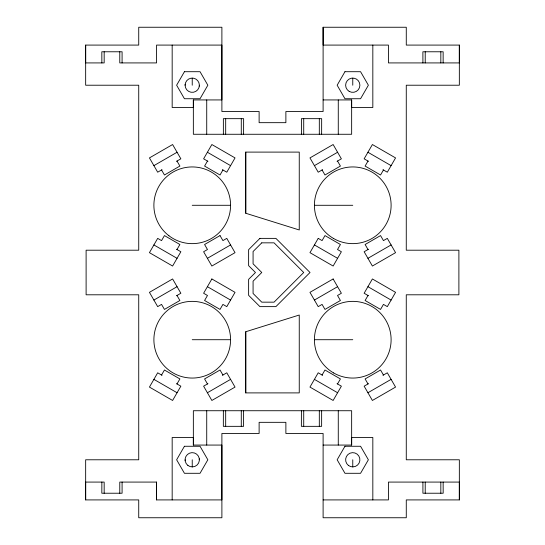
<?xml version="1.0" encoding="UTF-8"?>
<svg xmlns="http://www.w3.org/2000/svg" width="545" height="545" viewBox="0 0 545 545"><rect width="100%" height="100%" fill="white"/><g stroke="black" fill="none" stroke-linecap="round" stroke-linejoin="round"><path stroke-width="0.82" d="M323.11 499.915L388.435 499.915L388.435 482.08L459.34 482.08L459.34 499.915L406.277 499.915L406.277 517.75L323.11 517.75L323.11 433.473L285.88 433.473L285.88 422.327L259.12 422.327L259.12 433.473L221.89 433.473L221.89 517.75L138.73 517.75L138.73 499.915L85.66 499.915L85.66 482.08L104.17 482.08L104.17 493.225M323.11 27.25L323.11 45.085L388.435 45.085L388.435 62.92L459.34 62.92L459.34 45.085L406.277 45.085L406.277 27.25L323.11 27.25L323.11 111.527L285.88 111.527L285.88 122.673L259.12 122.673L259.12 111.527L221.89 111.527L221.89 27.25L138.73 27.25L138.73 45.085L85.66 45.085L85.66 85.218L138.73 85.218L138.73 250.203L86.11 250.203L86.11 294.797L138.73 294.797L138.73 459.782L85.66 459.782L85.66 499.915M172.172 499.915L172.172 437.485L193.352 437.485L193.352 445.067L221.89 445.067L221.89 499.915L156.565 499.915L156.565 482.08L119.777 482.08L119.777 493.225M193.352 445.067L193.352 410.732L351.648 410.732L351.648 445.067L323.11 445.067M119.777 51.775L119.777 62.92L156.565 62.92L156.565 45.085L221.89 45.085L221.89 99.933L193.352 99.933L193.352 107.515L172.172 107.515L172.172 45.085M206.725 445.067L206.725 410.732M223.368 134.268L223.368 118.66L243.629 118.66L243.595 134.268M225.678 134.268L225.678 118.66M241.285 134.268L241.285 118.66M245.747 392.897L245.747 331.748L299.253 315.03L299.253 392.897L245.747 392.897L245.747 331.748M245.747 213.252L245.747 152.103L299.253 152.103L299.253 229.97L245.747 213.252L245.747 152.103M301.405 134.268L301.405 118.66L321.659 118.66L321.632 134.268M303.715 134.268L303.715 118.66M319.322 134.268L319.322 118.66M338.275 134.268L338.275 99.933M351.648 445.067L351.648 437.485L372.828 437.485L372.828 499.915M323.11 99.933L351.648 99.933L351.648 134.268L193.352 134.268L193.352 99.933M422.913 482.08L422.913 493.225L443.174 493.225L443.14 482.08M425.223 493.225L425.223 482.08M440.83 493.225L440.83 482.08M459.34 45.085L459.34 85.218L406.277 85.218L406.27 250.203L458.89 250.203L458.89 294.797L406.27 294.797L406.277 459.782L459.34 459.782L459.34 499.915M185.102 85.218L185.164 84.284M199.313 86.151L199.368 85.218A7.133 7.133 0 0 0 188.672 79.039A7.133 7.133 0 0 0 188.672 91.397A7.133 7.133 0 0 0 199.368 85.218M207.475 161.054L204.579 166.068L220.023 174.993L222.925 169.972M176.996 249.521L179.891 244.501L164.447 235.583L161.545 240.604L157.689 238.369L149.439 252.662L172.608 266.035L180.858 251.749L176.512 249.242M161.545 375.028L164.447 370.007L179.891 378.932L176.996 383.946M368.004 161.054L365.109 166.068L380.553 174.993L383.448 169.972M322.075 375.028L324.977 370.007L340.421 378.932L337.525 383.946M368.004 295.479L365.109 300.499L380.553 309.417L383.448 304.396L387.311 306.631L395.561 292.338L372.392 278.965L364.142 293.251L368.488 295.758M153.894 165.632L177.064 152.259M162.029 169.693L157.689 172.2L149.439 157.914L172.608 144.534L180.858 158.82L176.512 161.327M314.424 165.632L337.593 152.259M322.558 169.693L318.212 172.2L309.962 157.914L333.138 144.534L341.381 158.82L337.042 161.327M207.407 258.316L230.576 244.937M153.894 300.063L177.064 286.684M176.512 295.758L180.858 293.251L172.608 278.965L149.439 292.338L157.689 306.631L161.545 304.396L164.447 309.417L179.891 300.499L176.996 295.479M368.488 249.242L364.142 251.749L372.392 266.035L395.561 252.662L387.311 238.369L383.448 240.604L380.553 235.583L365.109 244.501L368.004 249.521M367.936 258.316L391.106 244.937M314.424 300.063L337.593 286.684M207.958 383.673L203.612 386.18L211.862 400.466L235.031 387.086L226.788 372.8L222.442 375.307M207.407 392.741L230.576 379.368M368.488 383.673L364.142 386.18L372.392 400.466L395.561 387.086L387.311 372.8L382.971 375.307M367.936 392.741L391.106 379.368M192.235 205.288L230.583 205.288M314.417 205.288L352.765 205.288M192.235 339.712L230.583 339.712A38.348 38.348 0 0 1 173.065 372.923A38.348 38.348 0 0 1 173.065 306.501A38.348 38.348 0 0 1 230.583 339.712M314.417 339.712L352.765 339.712M367.936 152.259L391.106 165.632M368.488 161.327L364.142 158.82L372.392 144.534L395.561 157.914L387.311 172.2L382.971 169.693M207.407 152.259L230.576 165.632M207.958 161.327L203.612 158.82L211.862 144.534L235.031 157.914L226.788 172.2L222.442 169.693M314.424 244.937L337.593 258.316M367.936 286.684L391.106 300.063M153.894 244.937L177.064 258.316M207.407 286.684L230.576 300.063M322.558 375.307L318.212 372.8L309.962 387.086L333.138 400.466L341.381 386.18L337.042 383.673M314.424 379.368L337.593 392.741M162.029 375.307L157.689 372.8L149.439 387.086L172.608 400.466L180.858 386.18L176.512 383.673M153.894 379.368L177.064 392.741M337.525 161.054L340.421 166.068L324.977 174.993L322.075 169.972M383.448 375.028L380.553 370.007L365.109 378.932L368.004 383.946M176.996 161.054L179.891 166.068L164.447 174.993L161.545 169.972M222.925 375.028L220.023 370.007L204.579 378.932L207.475 383.946M199.313 458.849L199.368 459.782M185.102 459.782L185.164 460.716M443.14 62.92L443.14 51.775L422.886 51.775L422.913 62.92M440.83 51.775L440.83 62.92M425.223 51.775L425.223 62.92M372.828 45.085L372.828 107.515L351.648 107.515L351.648 99.933M352.765 78.085L352.765 85.218M352.765 459.782L352.765 466.915M338.275 410.732L338.275 445.067M321.632 410.732L321.632 426.34L301.371 426.34L301.405 410.732M319.322 410.732L319.322 426.34M303.715 410.732L303.715 426.34M243.595 410.732L243.595 426.34L223.341 426.34L223.368 410.732M241.285 410.732L241.285 426.34M225.678 410.732L225.678 426.34M206.725 99.933L206.725 134.268M192.235 78.085L192.235 85.218M192.235 459.782L192.235 466.915M156.565 482.08L156.565 499.915M122.087 62.92L122.087 51.775L101.826 51.775L101.861 62.92M122.087 482.08L122.087 493.225L101.826 493.225L101.861 482.08M104.17 51.775L104.17 62.92L85.66 62.92L85.66 45.085M184.435 71.702L176.628 85.218L184.435 98.734L200.042 98.734L207.843 85.218L200.042 71.702L184.435 71.702M211.862 278.965L203.612 293.251L207.475 295.479L204.579 300.499L220.023 309.417L222.925 304.396L226.788 306.631L235.031 292.338L211.862 278.965M344.958 71.702L337.157 85.218L344.958 98.734L360.565 98.734L368.372 85.218L360.565 71.702L344.958 71.702M184.435 446.266L176.628 459.782L184.435 473.298L200.042 473.298L207.843 459.782L200.042 446.266L184.435 446.266M318.212 238.369L309.962 252.662L333.138 266.035L341.381 251.749L337.525 249.521L340.421 244.501L324.977 235.583L322.075 240.604L318.212 238.369M344.958 446.266L337.157 459.782L344.958 473.298L360.565 473.298L368.372 459.782L360.565 446.266L344.958 446.266M259.917 238.376L248.622 249.678L248.622 265.66L255.462 272.5L248.622 279.34L248.622 295.322L259.917 306.624L275.899 306.624L310.023 272.5L275.899 238.376L259.917 238.376M261.764 242.838L253.078 251.524L253.078 263.814L261.764 272.5L253.078 281.186L253.078 293.476L261.764 302.162L274.053 302.162L303.715 272.5L274.053 242.838L261.764 242.838M220.023 235.583L204.579 244.501L207.475 249.521L203.612 251.749L211.862 266.035L235.031 252.662L226.788 238.369L222.925 240.604L220.023 235.583M333.138 278.965L309.962 292.338L318.212 306.631L322.075 304.396L324.977 309.417L340.421 300.499L337.525 295.479L341.381 293.251L333.138 278.965M349.195 91.397A7.133 7.133 0 0 0 359.898 85.218A7.133 7.133 0 0 0 349.195 79.039A7.133 7.133 0 0 0 349.195 91.397M168.889 235.713A38.348 38.348 0 0 0 230.256 210.288A38.348 38.348 0 0 0 177.561 169.856A38.348 38.348 0 0 0 168.889 235.713M333.588 238.499A38.348 38.348 0 0 0 391.112 205.288A38.348 38.348 0 0 0 333.588 172.077A38.348 38.348 0 0 0 333.588 238.499M333.588 372.923A38.348 38.348 0 0 0 391.112 339.712A38.348 38.348 0 0 0 333.588 306.501A38.348 38.348 0 0 0 333.588 372.923M187.896 465.444A7.133 7.133 0 0 0 199.313 460.716A7.133 7.133 0 0 0 189.503 453.188A7.133 7.133 0 0 0 187.896 465.444M348.418 465.444A7.133 7.133 0 0 0 359.836 460.716A7.133 7.133 0 0 0 350.033 453.188A7.133 7.133 0 0 0 348.418 465.444"/></g></svg>
